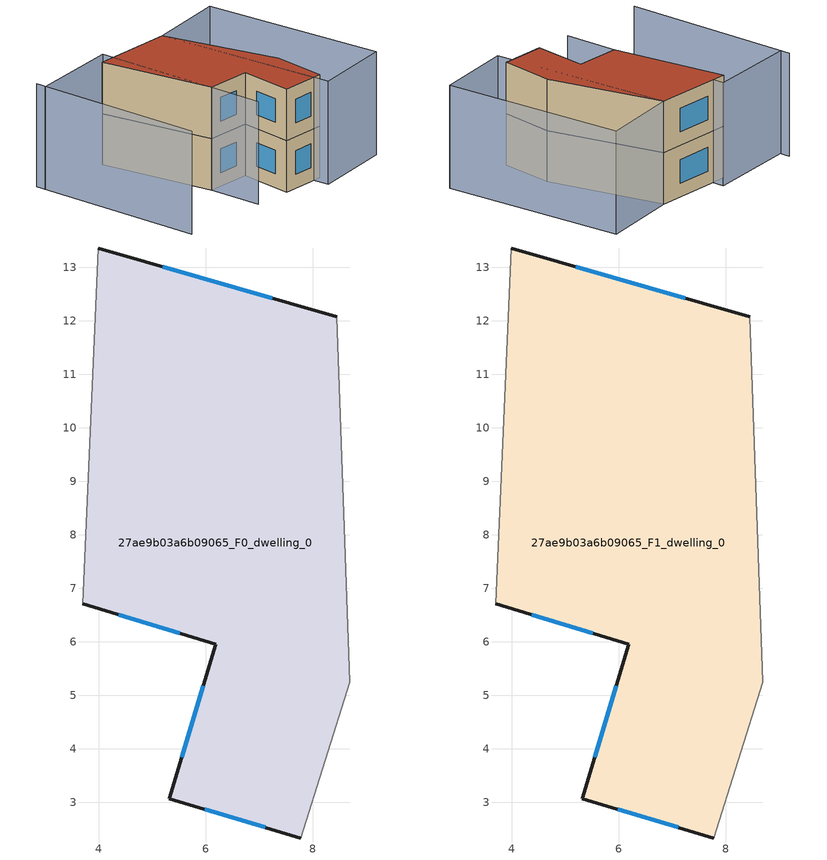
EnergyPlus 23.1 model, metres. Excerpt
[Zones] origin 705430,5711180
27ae9b03a6b09065_F0_dwelling_0
 floor ground (EU_floor_Construction): 8.45,12.07 8.69,5.24 7.78,2.33 5.32,3.07 6.19,5.95 3.7,6.71 3.99,13.36 z0
 wall outside (EU_wall_Construction): 8.45,12.07 3.99,13.36 / 3.7,6.71 6.19,5.95 5.32,3.07 7.78,2.33 z0:3
 wall adiabatic (EU_wall_Construction): 7.78,2.33 8.69,5.24 8.45,12.07 / 3.99,13.36 3.7,6.71 z0:3
 window (EU_Window_Construction): 7.25,12.42 5.19,13.01 / 5.98,2.87 7.12,2.53 / 5.95,5.18 5.55,3.85 / 4.37,6.51 5.52,6.16 z0.81:2.19
27ae9b03a6b09065_F1_dwelling_0
 floor to 27ae9b03a6b09065_F0_dwelling_0 (EU_floor_Construction): 8.45,12.07 8.69,5.24 7.78,2.33 5.32,3.07 6.19,5.95 3.7,6.71 3.99,13.36 z3
 wall outside (EU_wall_Construction): 8.45,12.07 3.99,13.36 / 3.7,6.71 6.19,5.95 5.32,3.07 7.78,2.33 z3:6
 wall adiabatic (EU_wall_Construction): 7.78,2.33 8.69,5.24 8.45,12.07 / 3.99,13.36 3.7,6.71 z3:6
 window (EU_Window_Construction): 7.25,12.42 5.19,13.01 / 5.98,2.87 7.12,2.53 / 5.95,5.18 5.55,3.85 / 4.37,6.51 5.52,6.16 z3.81:5.19
 roof outside (EU_roof_Construction): 7.78,2.33 8.69,5.24 8.45,12.07 3.99,13.36 3.7,6.71 6.19,5.95 5.32,3.07 z6
shading: -0.18,14.64 4.88,13.8 / 4.88,13.8 3.2,3.69 / -0.09,15.19 -1.76,5.1 / 13,11.53 11.75,0.99 / 11.75,0.99 7.2,1.53 / 7.2,1.53 8.45,12.07 / 8.45,12.07 13,11.53 z0:6
[Building]
EU S2 Campaign: North Axis=0; Terrain=City; Solar Distribution=FullExterior
[Site:Location]
London: Latitude=51.5; Longitude=-0.5; Time Zone=0; Elevation=25
[SizingPeriod:WeatherFileDays]
AnnualSizingPeriod: Begin Month=1; Begin Day of Month=1; End Month=12; End Day of Month=31; Day of Week for Start Day=Monday; Use Weather File Daylight Saving Period=No; Use Weather File Rain and Snow Indicators=No
[MATERIAL]
EU_InternalMass_Material: Roughness=MediumRough; Thickness=0.1; Conductivity=1; Density=1800; Specific Heat=900; Thermal Absorptance=0.9; Solar Absorptance=0.7; Visible Absorptance=0.7
[MATERIAL:NOMASS] Roughness=MediumRough; Thermal Absorptance=0.9; Solar Absorptance=0.7; Visible Absorptance=0.7
Name | Thermal Resistance
EU_wall_NoMass | 0.555556
EU_roof_NoMass | 0.510204
EU_floor_NoMass | 1.68919
[WINDOWMATERIAL:SIMPLEGLAZINGSYSTEM]
EU_Window_SimpleGlazing: UFactor=3.96; Solar Heat Gain Coefficient=0.85; Visible Transmittance=0.85
[CONSTRUCTION]
EU_wall_Construction: EU_wall_NoMass
EU_roof_Construction: EU_roof_NoMass
EU_floor_Construction: EU_floor_NoMass
EU_Window_Construction: EU_Window_SimpleGlazing
EU_InternalMass_Construction: EU_InternalMass_Material
[ZONE] Type=1; Multiplier=1; Ceiling Height=autocalculate; Floor Area=autocalculate; Part of Total Floor Area=Yes
Name | Volume
27ae9b03a6b09065_F0_dwelling_0 | 119.254
27ae9b03a6b09065_F1_dwelling_0 | 119.253
[INTERNALMASS] Construction=EU_InternalMass_Construction; Surface Area=39.7512
Name | Zone or ZoneList
27ae9b03a6b09065_F0_dwelling_0_EU_InternalMass | 27ae9b03a6b09065_F0_dwelling_0
27ae9b03a6b09065_F1_dwelling_0_EU_InternalMass | 27ae9b03a6b09065_F1_dwelling_0
[OTHEREQUIPMENT] Fuel Type=Electricity; Design Level Calculation Method=Watts/Area; Power per Zone Floor Area=1; Fraction Latent=0; Fraction Radiant=0; Fraction Lost=0; Carbon Dioxide Generation Rate=0; EndUse Subcategory=EU_Step8_InternalGains
Name | Zone or ZoneList or Space or SpaceList | Schedule
EU_Step8_InternalGain_27ae9b03a6b09065_F0_dwelling_0_f000 | 27ae9b03a6b09065_F0_dwelling_0 | EU_Step8_GainSchedule_27ae9b03a6b09065_F0_dwelling_0_f000
EU_Step8_InternalGain_27ae9b03a6b09065_F1_dwelling_0_f000 | 27ae9b03a6b09065_F1_dwelling_0 | EU_Step8_GainSchedule_27ae9b03a6b09065_F1_dwelling_0_f000
[ZONEVENTILATION:DESIGNFLOWRATE] Schedule=EU_AlwaysOn; Design Flow Rate Calculation Method=AirChanges/Hour; Air Changes per Hour=0.48; Ventilation Type=Natural; Fan Pressure Rise=0; Fan Total Efficiency=1; Constant Term Coefficient=1; Temperature Term Coefficient=0; Velocity Term Coefficient=0; Velocity Squared Term Coefficient=0; Minimum Indoor Temperature=-100; Maximum Indoor Temperature=100; Delta Temperature=-100; Minimum Outdoor Temperature=-100; Maximum Outdoor Temperature=100; Maximum Wind Speed=40
Name | Zone or ZoneList or Space or SpaceList
EU_ConstantAir_27ae9b03a6b09065_F0_dwelling_0 | 27ae9b03a6b09065_F0_dwelling_0
EU_ConstantAir_27ae9b03a6b09065_F1_dwelling_0 | 27ae9b03a6b09065_F1_dwelling_0
[HVACTEMPLATE:THERMOSTAT] Constant Heating Setpoint=20; Constant Cooling Setpoint=50
EU_HeatOnly_27ae9b03a6b09065_F0_dwelling_0; EU_HeatOnly_27ae9b03a6b09065_F1_dwelling_0
[HVACTEMPLATE:ZONE:IDEALLOADSAIRSYSTEM] System Availability Schedule=EU_AlwaysOn; Maximum Heating Supply Air Temperature=50; Minimum Cooling Supply Air Temperature=13; Maximum Heating Supply Air Humidity Ratio=0.0156; Minimum Cooling Supply Air Humidity Ratio=0.0077; Heating Limit=NoLimit; Cooling Limit=NoLimit; Heating Availability Schedule=EU_AlwaysOn; Cooling Availability Schedule=EU_CoolingOff; Dehumidification Control Type=ConstantSensibleHeatRatio; Cooling Sensible Heat Ratio=0.7; Dehumidification Setpoint=60; Humidification Control Type=None; Humidification Setpoint=30; Outdoor Air Method=None; Outdoor Air Flow Rate per Person=0.00944; Outdoor Air Flow Rate per Zone Floor Area=0; Outdoor Air Flow Rate per Zone=0; Demand Controlled Ventilation Type=None; Outdoor Air Economizer Type=NoEconomizer; Heat Recovery Type=None; Sensible Heat Recovery Effectiveness=0.7; Latent Heat Recovery Effectiveness=0.65
Name | Template Thermostat
27ae9b03a6b09065_F0_dwelling_0 | EU_HeatOnly_27ae9b03a6b09065_F0_dwelling_0
27ae9b03a6b09065_F1_dwelling_0 | EU_HeatOnly_27ae9b03a6b09065_F1_dwelling_0
[SIZING:ZONE] Zone Cooling Design Supply Air Temperature Input Method=SupplyAirTemperature; Zone Cooling Design Supply Air Temperature=13; Zone Heating Design Supply Air Temperature Input Method=SupplyAirTemperature; Zone Heating Design Supply Air Temperature=50; Zone Cooling Design Supply Air Humidity Ratio=0.008; Zone Heating Design Supply Air Humidity Ratio=0.008; Cooling Design Air Flow Method=DesignDay; Cooling Design Air Flow Rate=0; Cooling Minimum Air Flow per Zone Floor Area=0.000762; Cooling Minimum Air Flow=0; Cooling Minimum Air Flow Fraction=0.2; Heating Design Air Flow Method=DesignDay; Heating Design Air Flow Rate=0; Heating Maximum Air Flow per Zone Floor Area=0.002032; Heating Maximum Air Flow=0.141576; Heating Maximum Air Flow Fraction=0.3; Account for Dedicated Outdoor Air System=No; Dedicated Outdoor Air System Control Strategy=NeutralSupplyAir; Dedicated Outdoor Air Low Setpoint Temperature for Design=autosize; Dedicated Outdoor Air High Setpoint Temperature for Design=autosize; Zone Load Sizing Method=Sensible Load Only No Latent Load; Zone Latent Cooling Design Supply Air Humidity Ratio Input Method=HumidityRatioDifference; Zone Cooling Design Supply Air Humidity Ratio Difference=0.005; Zone Latent Heating Design Supply Air Humidity Ratio Input Method=HumidityRatioDifference; Zone Humidification Design Supply Air Humidity Ratio Difference=0.005
27ae9b03a6b09065_F0_dwelling_0; 27ae9b03a6b09065_F1_dwelling_0
[SCHEDULE:CONSTANT]
Name | Hourly Value
EU_AlwaysOn | 1
EU_CoolingOff | 0
[SCHEDULE:FILE] Column Number=1; Rows to Skip at Top=0; Number of Hours of Data=8760; Column Separator=Comma; Interpolate to Timestep=No; Minutes per Item=60; Adjust Schedule for Daylight Savings=Yes
Name | File
EU_Step8_GainSchedule_27ae9b03a6b09065_F0_dwelling_0_f000 | ../../schedules/27ae9b03a6b09065/27ae9b03a6b09065_F0_dwelling_0_f000_gain.csv
EU_Step8_GainSchedule_27ae9b03a6b09065_F1_dwelling_0_f000 | ../../schedules/27ae9b03a6b09065/27ae9b03a6b09065_F1_dwelling_0_f000_gain.csv
